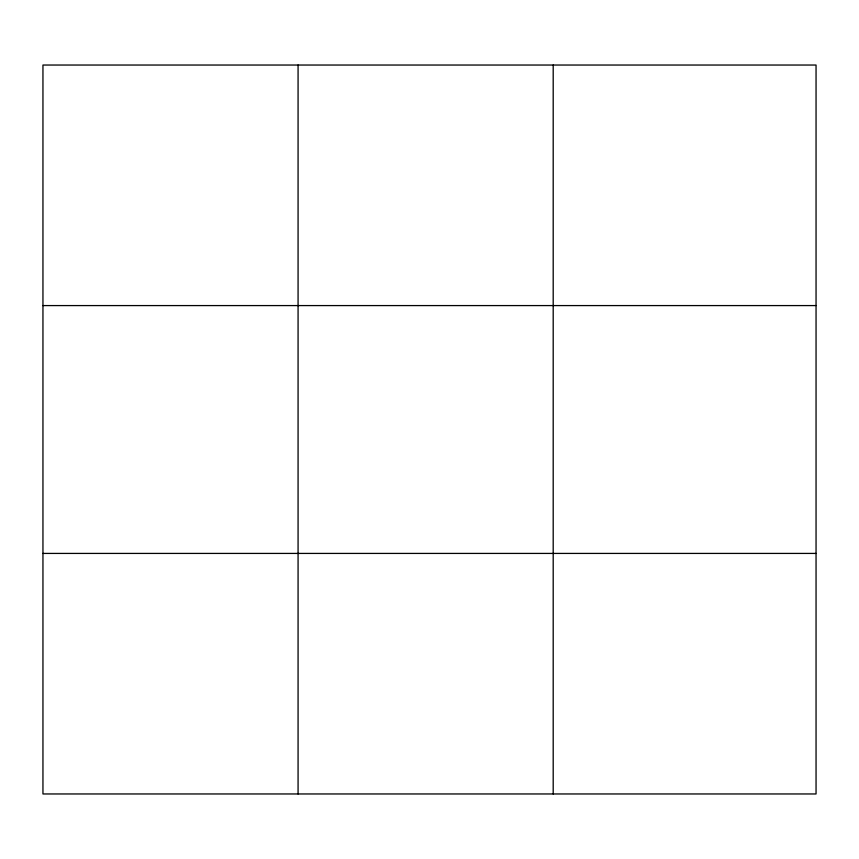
<?xml version="1.0" encoding="UTF-8"?>
<svg xmlns="http://www.w3.org/2000/svg" width="859" height="859" viewBox="0 0 859 859"><rect width="100%" height="100%" fill="white"/><g stroke="black" fill="none" stroke-linecap="round" stroke-linejoin="round"><path stroke-width="1.29" d="M298.073 65.037L298.073 793.963M553.196 65.037L553.196 793.963M816.05 305.579L816.05 65.037L42.95 65.037L42.95 793.963L816.05 793.963L816.05 305.579L42.95 305.579M42.95 553.421L816.05 553.421"/></g></svg>
